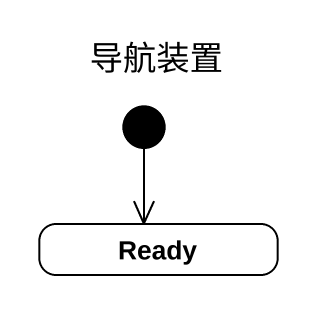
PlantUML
@startuml
title 导航装置
hide empty description
state Ready
[*] --> Ready
@enduml
